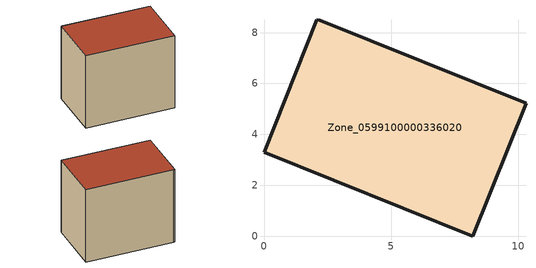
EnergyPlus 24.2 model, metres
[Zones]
Zone_0599100000336020
 floor ground (C_G): 2.08,8.5 2.2,8.49 10.3,5.23 8.2,0 0,3.3 z0.55
 wall outside (C_F): 8.2,0 10.3,5.23 2.2,8.49 2.08,8.5 0,3.3 8.2,0 z0.55:8.28
 roof outside (C_R): 0,3.3 8.2,0 10.3,5.23 2.2,8.49 2.08,8.5 z8.28
[BUILDING]
Pand.0599100000336020: North Axis=0; Terrain=City; Loads Convergence Tolerance Value=0.04; Temperature Convergence Tolerance Value=0.4; Solar Distribution=FullExterior; Maximum Number of Warmup Days=25; Minimum Number of Warmup Days=1
[Site:Location]
Rotterdam.The.Hague.AP_ZH_NLD Design_Conditions: Latitude=51.96; Longitude=4.45; Time Zone=1; Elevation=-4.5
[SITE:GROUNDTEMPERATURE:BUILDINGSURFACE]
18, 18, 18, 18, 18, 18, 18, 18, 18, 18, 18, 18
[MATERIAL] Thermal Absorptance=0.9; Solar Absorptance=0.7; Visible Absorptance=0.7
Name | Roughness | Thickness | Conductivity | Density | Specific Heat
G.TC.1975-1991 | MediumSmooth | 0.15 | 0.288461 | 540 | 1210
F.TC.1975-1991 | Rough | 0.3 | 0.230769 | 1920 | 840
R.TC.1975-1991 | MediumRough | 0.2 | 0.153846 | 1500 | 1000
[CONSTRUCTION]
C_G: G.TC.1975-1991
C_F: F.TC.1975-1991
C_R: R.TC.1975-1991
[ZONE]
Zone_0599100000336020: Type=1; Multiplier=1; Ceiling Height=Autocalculate; Volume=Autocalculate; Floor Area=autocalculate; Part of Total Floor Area=Yes
[ZONEINFILTRATION:DESIGNFLOWRATE]
Infil_Zone_0599100000336020: Zone or ZoneList or Space or SpaceList=Zone_0599100000336020; Schedule=AlwaysOn; Design Flow Rate Calculation Method=Flow/Area; Flow Rate per Floor Area=0.003; Constant Term Coefficient=1; Temperature Term Coefficient=0; Velocity Term Coefficient=0; Velocity Squared Term Coefficient=0
[HVACTEMPLATE:ZONE:IDEALLOADSAIRSYSTEM]
Zone_0599100000336020: Maximum Heating Supply Air Temperature=50; Minimum Cooling Supply Air Temperature=13; Maximum Heating Supply Air Humidity Ratio=0.0156; Minimum Cooling Supply Air Humidity Ratio=0.0077; Heating Limit=NoLimit; Cooling Limit=NoLimit; Dehumidification Control Type=ConstantSensibleHeatRatio; Cooling Sensible Heat Ratio=0.7; Dehumidification Setpoint=60; Humidification Control Type=None; Humidification Setpoint=30; Outdoor Air Method=None; Outdoor Air Flow Rate per Person=0.00944; Outdoor Air Flow Rate per Zone Floor Area=0; Outdoor Air Flow Rate per Zone=0; Demand Controlled Ventilation Type=None; Outdoor Air Economizer Type=NoEconomizer; Heat Recovery Type=None; Sensible Heat Recovery Effectiveness=0.7; Latent Heat Recovery Effectiveness=0.65
[ZONECONTROL:THERMOSTAT]
ThermostatControl_Zone_0599100000336020: Zone or ZoneList=Zone_0599100000336020; Control Type Schedule=DualSetpointControlType; Control 1=Thermostat_Zone_0599100000336020; Temperature Difference Between Cutout And Setpoint=0
[THERMOSTATSETPOINT:DUALSETPOINT]
Thermostat_Zone_0599100000336020: Heating Setpoint Temperature Schedule=HeatingSetpoint_Zone_0599100000336020; Cooling Setpoint Temperature Schedule=CoolingSetpoint_Zone_0599100000336020
[SCHEDULE:COMPACT]
HeatingSetpoint_Zone_0599100000336020: Through: 12/31, For: AllDays, Until: 24:00, 21
CoolingSetpoint_Zone_0599100000336020: Through: 12/31, For: AllDays, Until: 24:00, 24
DualSetpointControlType: Through: 12/31, For: AllDays, Until: 24:00, 4
AlwaysOn: Through: 12/31, For: AllDays, Until: 24:00, 1
